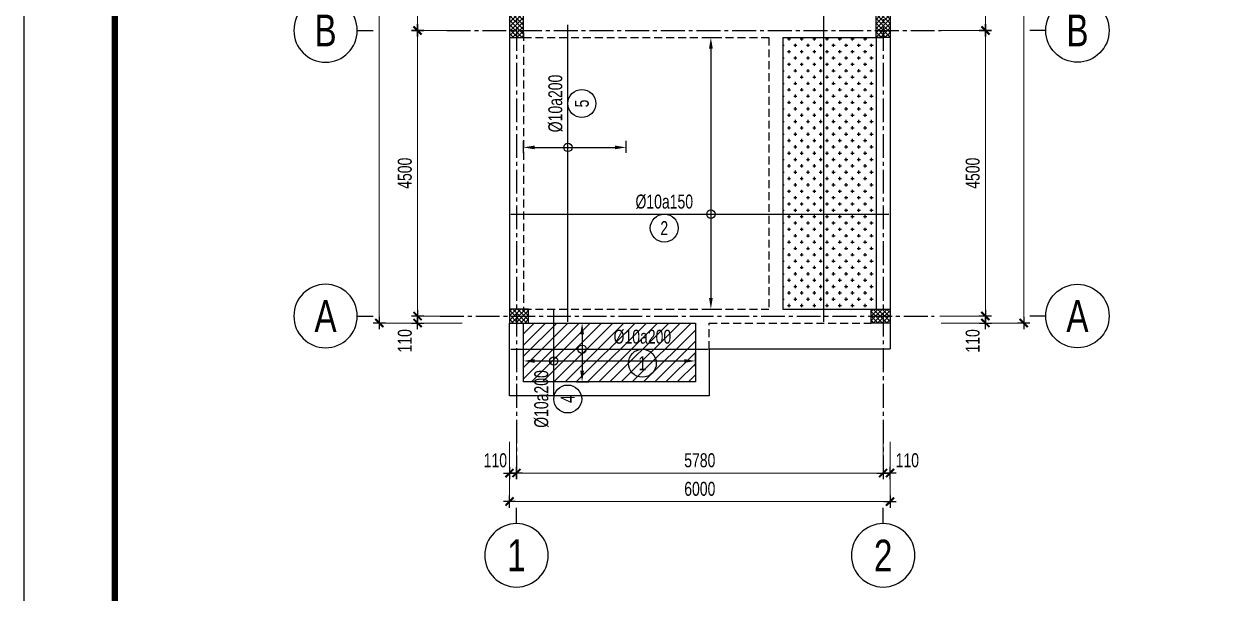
# Model space of a CAD drawing. Header units: inches. Extents: x -3538 to 66114, y -2541134 to 4288.
# Drawn here: x -3538 to 15275, y -82832 to -73862 of the extents above; entities that cross this region are included whole.
import ezdxf
from ezdxf.enums import TextEntityAlignment as Align

# ---------------------------------------------------------------- set-up
doc = ezdxf.new("R2010")
doc.units = ezdxf.units.IN
doc.header["$MEASUREMENT"] = 0
for name, pattern in [('HIDDEN', [0.375, 0.25, -0.125]), ('Xref Grid (A1)$0$CENTER2', [1.125, 0.75, -0.125, 0.125, -0.125]), ('Xref Structure Plan 2 (A1)$0$HIDDEN', [0.375, 0.25, -0.125])]:
    doc.linetypes.add(name, pattern=pattern)
doc.layers.get('DEFPOINTS').update_dxf_attribs({"color": 87})
for name, color, linetype in [('KCS_CHI', 8, 'Continuous'), ('KCS_DIM', 8, 'Continuous'), ('KCS_SOTHEP_CIRCLE', 1, 'Continuous'), ('KCS_SOTHEP_TEXT', 2, 'Continuous'), ('KCS_STEEL_BOTTOM', 4, 'Continuous'), ('KCS_STEEL_TOP', 4, 'HIDDEN'), ('KCS_TEXT', 7, 'Continuous'), ('Xref Column Plan 1 (A1)$0$$0$09.COLUMN', 4, 'Continuous'), ('Xref Column Plan 1 (A1)$0$10.HATCH', 9, 'Continuous'), ('Xref Grid (A1)$0$01.AXIS', 160, 'Xref Grid (A1)$0$CENTER2'), ('Xref Grid (A1)$0$02.DIM', 8, 'Continuous'), ('Xref Structure Plan 2 (A1)$0$03.BORDER', 3, 'Continuous'), ('Xref Structure Plan 2 (A1)$0$04.HIDDEN', 8, 'Xref Structure Plan 2 (A1)$0$HIDDEN'), ('Xref Structure Plan 2 (A1)$0$10.HATCH', 9, 'Continuous')]:
    doc.layers.add(name, color=color, linetype=linetype)
for name, color, linetype, lineweight in [('KHUNGTEN', 7, 'Continuous', 20), ('Xref Column Plan 1 (A1)$0$KHUNGTEN', 7, 'Continuous', 20), ('Xref khung ten  A3 TKCS$0$A-DIM', 247, 'Continuous', 15), ('Xref khung ten  A3 TKCS$0$A-KY HIEU', 34, 'Continuous', 20), ('Xref Structure Plan 2 (A1)$0$KHUNGTEN', 7, 'Continuous', 20)]:
    doc.layers.add(name, color=color, linetype=linetype, lineweight=lineweight)
doc.styles.add('KCS_SMTEXT', font='3t-unicode.shx', dxfattribs={"width": 0.7})
doc.styles.add('Xref Grid (A1)$0$BIGTEXT', font='arial.ttf', dxfattribs={"width": 0.8})
doc.styles.add('Xref Grid (A1)$0$SMTEXT', font='3t-unicode.shx', dxfattribs={"width": 0.75})
doc.dimstyles.new('KCS_DIM88_LE', dxfattribs={"dimscale": 88, "dimtxt": 0.001, "dimasz": 2, "dimexe": 1.2, "dimexo": 0, "dimgap": 1, "dimtad": 1, "dimdec": 0, "dimzin": 0, "dimdsep": 46, "dimtxsty": 'KCS_SMTEXT', "dimcen": 0, "dimdle": 1, "dimclrd": 256, "dimclre": 256, "dimclrt": 2, "dimadec": 0, "dimazin": 0, "dimtfac": 1, "dimtdec": 0, "dimtix": 1, "dimtmove": 2, "dimatfit": 3, "dimfxl": 1, "dimtolj": 1, "dimtzin": 0, "dimarcsym": 0})
doc.dimstyles.new('Xref Grid (A1)$0$X1', dxfattribs={"dimtxt": 220, "dimasz": 0.8, "dimexe": 0, "dimexo": 0, "dimgap": 90, "dimtad": 1, "dimdec": 0, "dimzin": 13, "dimdsep": 46, "dimtxsty": 'Xref Grid (A1)$0$SMTEXT', "dimblk1": 'Xref Grid (A1)$0$CHEO', "dimblk2": 'Xref Grid (A1)$0$CHEO', "dimsah": 1, "dimcen": 0, "dimclrd": 256, "dimclre": 256, "dimclrt": 2, "dimadec": 0, "dimazin": 0, "dimtfac": 1, "dimtdec": 0, "dimtix": 1, "dimtmove": 2, "dimatfit": 3, "dimldrblk": 'Xref Grid (A1)$0$CHEO', "dimfxl": 1, "dimtolj": 1, "dimtzin": 13, "dimarcsym": 0})

# ---------------------------------------------------------------- blocks, each defined once
blk = doc.blocks.new('Xref khung ten  A3 TKCS')
at = {"layer": 'DEFPOINTS', "color": 125}
blk.add_lwpolyline([(-57730.37, -13938.76), (-57310.37, -13938.76), (-57310.37, -13641.76), (-57730.37, -13641.76)], close=True, dxfattribs=at)
at = {"layer": 'Xref khung ten  A3 TKCS$0$A-DIM'}
blk.add_line((-57730.37, -13938.76), (-57730.37, -14159.42), dxfattribs=at)
at = {"layer": 'Xref khung ten  A3 TKCS$0$A-KY HIEU', "color": 0, "const_width": 1.02}
blk.add_lwpolyline([(-57716.02, -13933.85), (-57716.02, -13646.66), (-57315.38, -13646.66), (-57315.38, -13933.85)], close=True, dxfattribs=at)
blk = doc.blocks.new('Xref Grid (A1)$0$CHEO')
at = {"layer": 'Xref Grid (A1)$0$02.DIM'}
for points in [[(-121, 0), (121, 0)], [(0, 121), (0, -121)]]:
    blk.add_lwpolyline(points, dxfattribs=at)
at = {"layer": 'Xref Grid (A1)$0$02.DIM', "const_width": 40}
blk.add_lwpolyline([(80, 80), (-80, -81)], dxfattribs=at)
blk = doc.blocks.new('*D132')
at = {"layer": 'DEFPOINTS', "color": 0, "transparency": 16777216}
for p in [(-1560, 9270), (-859, 9270), (-859, 4500)]:
    blk.add_point(p, dxfattribs=at)
at = {"layer": 'Xref Grid (A1)$0$02.DIM', "lineweight": -2, "transparency": 16777216}
for p, q in [((-859, 9270), (-1560, 9270)), ((-1560, 4501), (-1560, 9269)), ((-859, 4500), (-1560, 4500))]:
    blk.add_line(p, q, dxfattribs=at)
at = {"layer": 'Xref Grid (A1)$0$02.DIM', "lineweight": -2, "transparency": 16777216, "xscale": 0.8, "yscale": 0.8, "zscale": 0.8}
for p, rotation in [((-1560, 9270), 90), ((-1560, 4500), 270)]:
    blk.add_blockref('Xref Grid (A1)$0$CHEO', p, dxfattribs=dict(at, rotation=rotation))
at = {"layer": 'Xref Grid (A1)$0$02.DIM', "color": 2, "transparency": 16777216, "insert": (-1760, 6885), "char_height": 220, "attachment_point": 5, "rotation": 90, "style": 'Xref Grid (A1)$0$SMTEXT'}
blk.add_mtext('\\A1;4770', dxfattribs=at)
blk = doc.blocks.new('*D134')
at = {"layer": 'DEFPOINTS', "color": 0, "transparency": 16777216}
for p in [(0, -1983), (5780, -1980), (5780, -2474)]:
    blk.add_point(p, dxfattribs=at)
at = {"layer": 'Xref Grid (A1)$0$02.DIM', "lineweight": -2, "transparency": 16777216}
for p, q in [((0, -1983), (0, -2474)), ((5780, -1980), (5780, -2474)), ((1, -2474), (5779, -2474))]:
    blk.add_line(p, q, dxfattribs=at)
at = {"layer": 'Xref Grid (A1)$0$02.DIM', "lineweight": -2, "transparency": 16777216, "xscale": 0.8, "yscale": 0.8, "zscale": 0.8, "rotation": 180}
blk.add_blockref('Xref Grid (A1)$0$CHEO', (0, -2474), dxfattribs=at)
at = {"layer": 'Xref Grid (A1)$0$02.DIM', "lineweight": -2, "transparency": 16777216, "xscale": 0.8, "yscale": 0.8, "zscale": 0.8}
blk.add_blockref('Xref Grid (A1)$0$CHEO', (5780, -2474), dxfattribs=at)
at = {"layer": 'Xref Grid (A1)$0$02.DIM', "color": 2, "transparency": 16777216, "insert": (2890, -2274), "char_height": 220, "attachment_point": 5, "style": 'Xref Grid (A1)$0$SMTEXT'}
blk.add_mtext('\\A1;5780', dxfattribs=at)
blk = doc.blocks.new('*D135')
at = {"layer": 'DEFPOINTS', "color": 0, "transparency": 16777216}
for p in [(-2163, 14890), (-859, 14890), (-859, -110)]:
    blk.add_point(p, dxfattribs=at)
at = {"layer": 'Xref Grid (A1)$0$02.DIM', "lineweight": -2, "transparency": 16777216}
for p, q in [((-859, 14890), (-2163, 14890)), ((-2163, -110), (-2163, 14889)), ((-859, -110), (-2163, -110))]:
    blk.add_line(p, q, dxfattribs=at)
at = {"layer": 'Xref Grid (A1)$0$02.DIM', "lineweight": -2, "transparency": 16777216, "xscale": 0.8, "yscale": 0.8, "zscale": 0.8}
for p, rotation in [((-2163, 14890), 90), ((-2163, -110), 270)]:
    blk.add_blockref('Xref Grid (A1)$0$CHEO', p, dxfattribs=dict(at, rotation=rotation))
at = {"layer": 'Xref Grid (A1)$0$02.DIM', "color": 2, "transparency": 16777216, "insert": (-2363, 7390), "char_height": 220, "attachment_point": 5, "rotation": 90, "style": 'Xref Grid (A1)$0$SMTEXT'}
blk.add_mtext('\\A1;15000', dxfattribs=at)
blk = doc.blocks.new('*D136')
at = {"layer": 'DEFPOINTS', "color": 0, "transparency": 16777216}
for p in [(-110, -1983), (0, -1983), (-110, -2474)]:
    blk.add_point(p, dxfattribs=at)
at = {"layer": 'Xref Grid (A1)$0$02.DIM', "lineweight": -2, "transparency": 16777216}
for p, q in [((-110, -1983), (-110, -2474)), ((0, -1983), (0, -2474)), ((-111, -2474), (-112, -2474)), ((0, -2474), (-110, -2474)), ((1, -2474), (2, -2474))]:
    blk.add_line(p, q, dxfattribs=at)
at = {"layer": 'Xref Grid (A1)$0$02.DIM', "lineweight": -2, "transparency": 16777216, "xscale": 0.8, "yscale": 0.8, "zscale": 0.8}
blk.add_blockref('Xref Grid (A1)$0$CHEO', (-110, -2474), dxfattribs=at)
at = {"layer": 'Xref Grid (A1)$0$02.DIM', "lineweight": -2, "transparency": 16777216, "xscale": 0.8, "yscale": 0.8, "zscale": 0.8, "rotation": 180}
blk.add_blockref('Xref Grid (A1)$0$CHEO', (0, -2474), dxfattribs=at)
at = {"layer": 'Xref Grid (A1)$0$02.DIM', "color": 2, "transparency": 16777216, "insert": (-333, -2274), "char_height": 220, "attachment_point": 5, "style": 'Xref Grid (A1)$0$SMTEXT'}
blk.add_mtext('\\A1;110', dxfattribs=at)
blk = doc.blocks.new('*D137')
at = {"layer": 'DEFPOINTS', "color": 0, "transparency": 16777216}
for p in [(5780, -1983), (5890, -1983), (5890, -2474)]:
    blk.add_point(p, dxfattribs=at)
at = {"layer": 'Xref Grid (A1)$0$02.DIM', "lineweight": -2, "transparency": 16777216}
for p, q in [((5780, -1983), (5780, -2474)), ((5890, -1983), (5890, -2474)), ((5779, -2474), (5778, -2474)), ((5780, -2474), (5890, -2474)), ((5891, -2474), (5892, -2474))]:
    blk.add_line(p, q, dxfattribs=at)
at = {"layer": 'Xref Grid (A1)$0$02.DIM', "lineweight": -2, "transparency": 16777216, "xscale": 0.8, "yscale": 0.8, "zscale": 0.8}
blk.add_blockref('Xref Grid (A1)$0$CHEO', (5780, -2474), dxfattribs=at)
at = {"layer": 'Xref Grid (A1)$0$02.DIM', "lineweight": -2, "transparency": 16777216, "xscale": 0.8, "yscale": 0.8, "zscale": 0.8, "rotation": 180}
blk.add_blockref('Xref Grid (A1)$0$CHEO', (5890, -2474), dxfattribs=at)
at = {"layer": 'Xref Grid (A1)$0$02.DIM', "color": 2, "transparency": 16777216, "insert": (6162, -2274), "char_height": 220, "attachment_point": 5, "style": 'Xref Grid (A1)$0$SMTEXT'}
blk.add_mtext('\\A1;110', dxfattribs=at)
blk = doc.blocks.new('*D138')
at = {"layer": 'DEFPOINTS', "color": 0, "transparency": 16777216}
for p in [(-110, -1983), (5890, -1983), (5890, -2924)]:
    blk.add_point(p, dxfattribs=at)
at = {"layer": 'Xref Grid (A1)$0$02.DIM', "lineweight": -2, "transparency": 16777216}
for p, q in [((-110, -1983), (-110, -2924)), ((5890, -1983), (5890, -2924)), ((-109, -2924), (5889, -2924))]:
    blk.add_line(p, q, dxfattribs=at)
at = {"layer": 'Xref Grid (A1)$0$02.DIM', "lineweight": -2, "transparency": 16777216, "xscale": 0.8, "yscale": 0.8, "zscale": 0.8, "rotation": 180}
blk.add_blockref('Xref Grid (A1)$0$CHEO', (-110, -2924), dxfattribs=at)
at = {"layer": 'Xref Grid (A1)$0$02.DIM', "lineweight": -2, "transparency": 16777216, "xscale": 0.8, "yscale": 0.8, "zscale": 0.8}
blk.add_blockref('Xref Grid (A1)$0$CHEO', (5890, -2924), dxfattribs=at)
at = {"layer": 'Xref Grid (A1)$0$02.DIM', "color": 2, "transparency": 16777216, "insert": (2890, -2724), "char_height": 220, "attachment_point": 5, "style": 'Xref Grid (A1)$0$SMTEXT'}
blk.add_mtext('\\A1;6000', dxfattribs=at)
blk = doc.blocks.new('Xref Grid (A1)$0$_Axis name')
at = {"layer": 'Xref Grid (A1)$0$02.DIM'}
blk.add_line((0, 2.5), (0, 0), dxfattribs=at)
blk.add_circle((0, 7.5), 5, dxfattribs=at)
at = {"layer": 'Xref Grid (A1)$0$02.DIM', "style": 'Xref Grid (A1)$0$BIGTEXT', "width": 0.75}
blk.add_attdef('.', text='', height=5, dxfattribs=at).set_placement((0, 7.5), align=Align.MIDDLE)
blk = doc.blocks.new('*D140')
at = {"layer": 'DEFPOINTS', "color": 0, "transparency": 16777216}
for p in [(6693, 4500), (6673, 0), (7393, 0)]:
    blk.add_point(p, dxfattribs=at)
at = {"layer": 'Xref Grid (A1)$0$02.DIM', "lineweight": -2, "transparency": 16777216}
for p, q in [((6693, 4500), (7393, 4500)), ((7393, 4499), (7393, 1)), ((6673, 0), (7393, 0))]:
    blk.add_line(p, q, dxfattribs=at)
at = {"layer": 'Xref Grid (A1)$0$02.DIM', "lineweight": -2, "transparency": 16777216, "xscale": 0.8, "yscale": 0.8, "zscale": 0.8}
for p, rotation in [((7393, 4500), 90), ((7393, 0), 270)]:
    blk.add_blockref('Xref Grid (A1)$0$CHEO', p, dxfattribs=dict(at, rotation=rotation))
at = {"layer": 'Xref Grid (A1)$0$02.DIM', "color": 2, "transparency": 16777216, "insert": (7193, 2250), "char_height": 220, "attachment_point": 5, "rotation": 90, "style": 'Xref Grid (A1)$0$SMTEXT'}
blk.add_mtext('\\A1;4500', dxfattribs=at)
blk = doc.blocks.new('*D141')
at = {"layer": 'DEFPOINTS', "color": 0, "transparency": 16777216}
for p in [(6693, 9270), (7393, 9270), (6693, 4500)]:
    blk.add_point(p, dxfattribs=at)
at = {"layer": 'Xref Grid (A1)$0$02.DIM', "lineweight": -2, "transparency": 16777216}
for p, q in [((6693, 9270), (7393, 9270)), ((7393, 4501), (7393, 9269)), ((6693, 4500), (7393, 4500))]:
    blk.add_line(p, q, dxfattribs=at)
at = {"layer": 'Xref Grid (A1)$0$02.DIM', "lineweight": -2, "transparency": 16777216, "xscale": 0.8, "yscale": 0.8, "zscale": 0.8}
for p, rotation in [((7393, 9270), 90), ((7393, 4500), 270)]:
    blk.add_blockref('Xref Grid (A1)$0$CHEO', p, dxfattribs=dict(at, rotation=rotation))
at = {"layer": 'Xref Grid (A1)$0$02.DIM', "color": 2, "transparency": 16777216, "insert": (7193, 6885), "char_height": 220, "attachment_point": 5, "rotation": 90, "style": 'Xref Grid (A1)$0$SMTEXT'}
blk.add_mtext('\\A1;4770', dxfattribs=at)
blk = doc.blocks.new('*D143')
at = {"layer": 'DEFPOINTS', "color": 0, "transparency": 16777216}
for p in [(6773, 14890), (7997, 14890), (6693, -110)]:
    blk.add_point(p, dxfattribs=at)
at = {"layer": 'Xref Grid (A1)$0$02.DIM', "lineweight": -2, "transparency": 16777216}
for p, q in [((6773, 14890), (7997, 14890)), ((7997, -109), (7997, 14889)), ((6693, -110), (7997, -110))]:
    blk.add_line(p, q, dxfattribs=at)
at = {"layer": 'Xref Grid (A1)$0$02.DIM', "lineweight": -2, "transparency": 16777216, "xscale": 0.8, "yscale": 0.8, "zscale": 0.8}
for p, rotation in [((7997, 14890), 90), ((7997, -110), 270)]:
    blk.add_blockref('Xref Grid (A1)$0$CHEO', p, dxfattribs=dict(at, rotation=rotation))
at = {"layer": 'Xref Grid (A1)$0$02.DIM', "color": 2, "transparency": 16777216, "insert": (7797, 7390), "char_height": 220, "attachment_point": 5, "rotation": 90, "style": 'Xref Grid (A1)$0$SMTEXT'}
blk.add_mtext('\\A1;15000', dxfattribs=at)
blk = doc.blocks.new('*D149')
at = {"layer": 'DEFPOINTS', "color": 0, "transparency": 16777216}
for p in [(-1560, 0), (-859, 0), (-859, -110)]:
    blk.add_point(p, dxfattribs=at)
at = {"layer": 'Xref Grid (A1)$0$02.DIM', "lineweight": -2, "transparency": 16777216}
for p, q in [((-1560, 1), (-1560, 2)), ((-859, 0), (-1560, 0)), ((-1560, -110), (-1560, 0)), ((-859, -110), (-1560, -110)), ((-1560, -111), (-1560, -112))]:
    blk.add_line(p, q, dxfattribs=at)
at = {"layer": 'Xref Grid (A1)$0$02.DIM', "lineweight": -2, "transparency": 16777216, "xscale": 0.8, "yscale": 0.8, "zscale": 0.8}
for p, rotation in [((-1560, 0), 270), ((-1560, -110), 90)]:
    blk.add_blockref('Xref Grid (A1)$0$CHEO', p, dxfattribs=dict(at, rotation=rotation))
at = {"layer": 'Xref Grid (A1)$0$02.DIM', "color": 2, "transparency": 16777216, "insert": (-1760, -391), "char_height": 220, "attachment_point": 5, "rotation": 90, "style": 'Xref Grid (A1)$0$SMTEXT'}
blk.add_mtext('\\A1;110', dxfattribs=at)
blk = doc.blocks.new('*D150')
at = {"layer": 'DEFPOINTS', "color": 0, "transparency": 16777216}
for p in [(6693, 0), (6693, -110), (7393, 0)]:
    blk.add_point(p, dxfattribs=at)
at = {"layer": 'Xref Grid (A1)$0$02.DIM', "lineweight": -2, "transparency": 16777216}
for p, q in [((7393, 1), (7393, 2)), ((6693, 0), (7393, 0)), ((6693, -110), (7393, -110)), ((7393, -110), (7393, 0)), ((7393, -111), (7393, -112))]:
    blk.add_line(p, q, dxfattribs=at)
at = {"layer": 'Xref Grid (A1)$0$02.DIM', "lineweight": -2, "transparency": 16777216, "xscale": 0.8, "yscale": 0.8, "zscale": 0.8}
for p, rotation in [((7393, 0), 270), ((7393, -110), 90)]:
    blk.add_blockref('Xref Grid (A1)$0$CHEO', p, dxfattribs=dict(at, rotation=rotation))
at = {"layer": 'Xref Grid (A1)$0$02.DIM', "color": 2, "transparency": 16777216, "insert": (7193, -392), "char_height": 220, "attachment_point": 5, "rotation": 90, "style": 'Xref Grid (A1)$0$SMTEXT'}
blk.add_mtext('\\A1;110', dxfattribs=at)
blk = doc.blocks.new('*D151')
at = {"layer": 'DEFPOINTS', "color": 0, "transparency": 16777216}
for p in [(-859, 4500), (-1560, 0), (-859, 0)]:
    blk.add_point(p, dxfattribs=at)
at = {"layer": 'Xref Grid (A1)$0$02.DIM', "lineweight": -2, "transparency": 16777216}
for p, q in [((-859, 4500), (-1560, 4500)), ((-1560, 4499), (-1560, 1)), ((-859, 0), (-1560, 0))]:
    blk.add_line(p, q, dxfattribs=at)
at = {"layer": 'Xref Grid (A1)$0$02.DIM', "lineweight": -2, "transparency": 16777216, "xscale": 0.8, "yscale": 0.8, "zscale": 0.8}
for p, rotation in [((-1560, 4500), 90), ((-1560, 0), 270)]:
    blk.add_blockref('Xref Grid (A1)$0$CHEO', p, dxfattribs=dict(at, rotation=rotation))
at = {"layer": 'Xref Grid (A1)$0$02.DIM', "color": 2, "transparency": 16777216, "insert": (-1760, 2250), "char_height": 220, "attachment_point": 5, "rotation": 90, "style": 'Xref Grid (A1)$0$SMTEXT'}
blk.add_mtext('\\A1;4500', dxfattribs=at)
blk = doc.blocks.new('*D181')
at = {"layer": 'DEFPOINTS', "color": 0, "transparency": 16777216}
for p in [(7205, -74076), (7205, -78356), (7293, -78356)]:
    blk.add_point(p, dxfattribs=at)
at = {"layer": 'KCS_DIM', "lineweight": -2, "transparency": 16777216}
for p, q in [((7205, -74076), (7399, -74076)), ((7293, -74252), (7293, -78180)), ((7205, -78356), (7399, -78356))]:
    blk.add_line(p, q, dxfattribs=at)
at = {"layer": 'KCS_DIM', "transparency": 16777216}
for points in [[(7264, -74252), (7323, -74252), (7293, -74076)], [(7264, -78180), (7323, -78180), (7293, -78356)]]:
    blk.add_solid(points, dxfattribs=at)
at = {"layer": 'KCS_DIM', "color": 2, "transparency": 16777216, "insert": (7205, -76216), "char_height": 0.088, "attachment_point": 5, "rotation": 90, "style": 'KCS_SMTEXT'}
blk.add_mtext('\\A1;4280', dxfattribs=at)
blk = doc.blocks.new('*D182')
at = {"layer": 'DEFPOINTS', "color": 0, "transparency": 16777216}
for p in [(5175, -78576), (5175, -79505), (5263, -79505)]:
    blk.add_point(p, dxfattribs=at)
at = {"layer": 'KCS_DIM', "lineweight": -2, "transparency": 16777216}
for p, q in [((5175, -78576), (5369, -78576)), ((5263, -78752), (5263, -79329)), ((5175, -79505), (5369, -79505))]:
    blk.add_line(p, q, dxfattribs=at)
at = {"layer": 'KCS_DIM', "transparency": 16777216}
for points in [[(5234, -78752), (5293, -78752), (5263, -78576)], [(5234, -79329), (5293, -79329), (5263, -79505)]]:
    blk.add_solid(points, dxfattribs=at)
at = {"layer": 'KCS_DIM', "color": 2, "transparency": 16777216, "insert": (5175, -79041), "char_height": 0.088, "attachment_point": 5, "rotation": 90, "style": 'KCS_SMTEXT'}
blk.add_mtext('\\A1;930', dxfattribs=at)
blk = doc.blocks.new('*D184')
at = {"layer": 'DEFPOINTS', "color": 0, "transparency": 16777216}
for p in [(5959, -75809), (4339, -75897), (5959, -75897)]:
    blk.add_point(p, dxfattribs=at)
at = {"layer": 'KCS_DIM', "lineweight": -2, "transparency": 16777216}
for p, q in [((4339, -75897), (4339, -75703)), ((4515, -75809), (5783, -75809)), ((5959, -75897), (5959, -75703))]:
    blk.add_line(p, q, dxfattribs=at)
at = {"layer": 'KCS_DIM', "transparency": 16777216}
for points in [[(4515, -75780), (4515, -75838), (4339, -75809)], [(5783, -75780), (5783, -75838), (5959, -75809)]]:
    blk.add_solid(points, dxfattribs=at)
at = {"layer": 'KCS_DIM', "color": 2, "transparency": 16777216, "insert": (5149, -75721), "char_height": 0.088, "attachment_point": 5, "style": 'KCS_SMTEXT'}
blk.add_mtext('\\A1;1620', dxfattribs=at)
blk = doc.blocks.new('*D185')
at = {"layer": 'DEFPOINTS', "color": 0, "transparency": 16777216}
for p in [(7049, -79174), (4339, -79262), (7049, -79262)]:
    blk.add_point(p, dxfattribs=at)
at = {"layer": 'KCS_DIM', "lineweight": -2, "transparency": 16777216}
for p, q in [((4339, -79262), (4339, -79069)), ((4515, -79174), (6873, -79174)), ((7049, -79262), (7049, -79069))]:
    blk.add_line(p, q, dxfattribs=at)
at = {"layer": 'KCS_DIM', "transparency": 16777216}
for points in [[(4515, -79145), (4515, -79204), (4339, -79174)], [(6873, -79145), (6873, -79204), (7049, -79174)]]:
    blk.add_solid(points, dxfattribs=at)
at = {"layer": 'KCS_DIM', "color": 2, "transparency": 16777216, "insert": (5694, -79086), "char_height": 0.088, "attachment_point": 5, "style": 'KCS_SMTEXT'}
blk.add_mtext('\\A1;2710', dxfattribs=at)
blk = doc.blocks.new('Xref Grid (A1)')
at = {"layer": 'Xref Grid (A1)$0$01.AXIS', "ltscale": 500}
for p, q in [((0, 15804.1), (0, -2571.1)), ((5780, 15804.1), (5780, -2571.1)), ((-1098, 4500), (6692.6, 4500)), ((-1204.7, 0), (6586, 0))]:
    blk.add_line(p, q, dxfattribs=at)
ref = blk.add_blockref('Xref Grid (A1)$0$_Axis name', (-2260.2, 4500), dxfattribs=dict(xscale=-100.0000000000006, yscale=100.0000000000006, zscale=100, rotation=90))
ref.add_attrib('.', 'B', dxfattribs={"layer": 'Xref Grid (A1)$0$02.DIM', "height": 500, "style": 'Xref Grid (A1)$0$BIGTEXT', "width": 0.75}).set_placement((-3010.2, 4500), align=Align.MIDDLE)
ref = blk.add_blockref('Xref Grid (A1)$0$_Axis name', (8093.6, 4500), dxfattribs=dict(xscale=100, yscale=100, zscale=100, rotation=270))
ref.add_attrib('.', 'B', dxfattribs={"layer": 'Xref Grid (A1)$0$02.DIM', "height": 500, "style": 'Xref Grid (A1)$0$BIGTEXT', "width": 0.75}).set_placement((8843.6, 4500), align=Align.MIDDLE)
ref = blk.add_blockref('Xref Grid (A1)$0$_Axis name', (-2260.2, 0), dxfattribs=dict(xscale=-100.0000000000006, yscale=100.0000000000006, zscale=100, rotation=90))
ref.add_attrib('.', 'A', dxfattribs={"layer": 'Xref Grid (A1)$0$02.DIM', "height": 500, "style": 'Xref Grid (A1)$0$BIGTEXT', "width": 0.75}).set_placement((-3010.2, 0), align=Align.MIDDLE)
ref = blk.add_blockref('Xref Grid (A1)$0$_Axis name', (8093.6, 0), dxfattribs=dict(xscale=100, yscale=100, zscale=100, rotation=270))
ref.add_attrib('.', 'A', dxfattribs={"layer": 'Xref Grid (A1)$0$02.DIM', "height": 500, "style": 'Xref Grid (A1)$0$BIGTEXT', "width": 0.75}).set_placement((8843.6, 0), align=Align.MIDDLE)
ref = blk.add_blockref('Xref Grid (A1)$0$_Axis name', (0, -3020.9), dxfattribs=dict(xscale=-100, yscale=100, zscale=100, rotation=180))
ref.add_attrib('.', '1', dxfattribs={"layer": 'Xref Grid (A1)$0$02.DIM', "height": 500, "style": 'Xref Grid (A1)$0$BIGTEXT', "width": 0.75}).set_placement((0, -3770.9), align=Align.MIDDLE)
ref = blk.add_blockref('Xref Grid (A1)$0$_Axis name', (5780, -3020.9), dxfattribs=dict(xscale=-100, yscale=100, zscale=100, rotation=180))
ref.add_attrib('.', '2', dxfattribs={"layer": 'Xref Grid (A1)$0$02.DIM', "height": 500, "style": 'Xref Grid (A1)$0$BIGTEXT', "width": 0.75}).set_placement((5780, -3770.9), align=Align.MIDDLE)
at = {"layer": 'Xref Grid (A1)$0$02.DIM'}
for base, p1, p2, angle, picture, middle in [((-2163.4132, 14890), (-859.1619, -110.4772), (-859.1619, 14890), 90, '*D135', (-2363.4132, 7389.7614)), ((7996.9, 14890), (6692.6, -110), (6772.6, 14890), 90, '*D143', (7796.9, 7390)), ((-1559.7, 9270), (-859.2, 4500), (-859.2, 9270), 270, '*D132', (-1759.7, 6885)), ((7393.2, 9270), (6692.6, 4500), (6692.6, 9270), 270, '*D141', (7193.2, 6885)), ((-1559.7, 0), (-859.2, 4500), (-859.2, 0), 270, '*D151', (-1759.7, 2250)), ((7393.2, 0), (6692.6, 4500), (6672.6, 0), 270, '*D140', (7193.2, 2250))]:
    dim = blk.add_linear_dim(base=base, p1=p1, p2=p2, angle=angle, dimstyle='Xref Grid (A1)$0$X1', dxfattribs=at)
    dim.commit()
    dim.dimension.update_dxf_attribs({"geometry": picture, "text_midpoint": middle})
for base, p1, p2, picture, middle in [((-1559.7, 0), (-859.2, -110), (-859.2, 0), '*D149', (-1759.7, -391)), ((7393.2, 0), (6692.6, -110), (6692.6, 0), '*D150', (7193.2, -392.1))]:
    dim = blk.add_linear_dim(base=base, p1=p1, p2=p2, angle=270, dimstyle='Xref Grid (A1)$0$X1', dxfattribs=at)
    dim.commit()
    dim.dimension.update_dxf_attribs({"geometry": picture, "text_midpoint": middle, "dimtype": 128})
for base, p1, p2, picture, middle in [((-110, -2474.3), (0, -1983.4), (-110, -1983.4), '*D136', (-333.1, -2274.3)), ((5890, -2474.3), (5780, -1983.4), (5890, -1983.4), '*D137', (6162, -2274.3))]:
    dim = blk.add_linear_dim(base=base, p1=p1, p2=p2, dimstyle='Xref Grid (A1)$0$X1', dxfattribs=at)
    dim.commit()
    dim.dimension.update_dxf_attribs({"geometry": picture, "text_midpoint": middle, "dimtype": 128})
for base, p1, p2, picture, middle in [((5890, -2924.2), (-110, -1983.4), (5890, -1983.4), '*D138', (2890, -2724.2)), ((5780, -2474.3), (0, -1983.4), (5780, -1980.1), '*D134', (2890, -2274.3))]:
    dim = blk.add_linear_dim(base=base, p1=p1, p2=p2, dimstyle='Xref Grid (A1)$0$X1', dxfattribs=at)
    dim.commit()
    dim.dimension.update_dxf_attribs({"geometry": picture, "text_midpoint": middle})
blk = doc.blocks.new('Xref Column Plan 1 (A1)')
at = {"layer": 'Xref Column Plan 1 (A1)$0$10.HATCH'}
h = blk.add_hatch(dxfattribs=at)
h.set_pattern_fill('ANSI37', color=256, scale=400)
h.set_pattern_definition([(45, (4489.917, 11668.026), (-35.35534, 35.35534), []), (135, (4489.917, 11668.026), (-35.35534, -35.35534), [])])
h.paths.add_polyline_path([(-110, 4389), (110, 4389), (110, 4789), (-110, 4789)])
h = blk.add_hatch(dxfattribs=at)
h.set_pattern_fill('ANSI37', color=256, scale=400)
h.set_pattern_definition([(45, (4989.917, 11668.03), (-35.35534, 35.35534), []), (135, (4989.917, 11668.03), (-35.35534, -35.35534), [])])
h.paths.add_polyline_path([(5890, 4389), (5670, 4389), (5670, 4789), (5890, 4789)])
h = blk.add_hatch(dxfattribs=at)
h.set_pattern_fill('ANSI37', color=256, scale=400, angle=-90)
h.set_pattern_definition([(315, (7169.48, -4490.64), (35.35534, 35.35534), []), (45, (7169.48, -4490.64), (-35.35534, 35.35534), [])])
h.paths.add_polyline_path([(-110, 109), (-110, -111), (190, -111), (190, 109)])
h = blk.add_hatch(dxfattribs=at)
h.set_pattern_fill('ANSI37', color=256, scale=400, angle=90)
h.set_pattern_definition([(135, (-1387.75, -790.807), (-35.35534, -35.35534), []), (225, (-1387.75, -790.807), (35.35534, -35.35534), [])])
h.paths.add_polyline_path([(5891, 109), (5891, -111), (5591, -111), (5591, 109)])
at = {"layer": 'Xref Column Plan 1 (A1)$0$$0$09.COLUMN'}
for points in [[(-110, 4389), (110, 4389), (110, 4789), (-110, 4789)], [(5890, 4389), (5670, 4389), (5670, 4789), (5890, 4789)], [(-110, 109), (-110, -111), (190, -111), (190, 109)], [(5891, 109), (5891, -111), (5591, -111), (5591, 109)]]:
    blk.add_lwpolyline(points, close=True, dxfattribs=at)
at = {"layer": 'Xref Column Plan 1 (A1)$0$KHUNGTEN'}
blk.add_blockref('Xref Grid (A1)', (0, -1), dxfattribs=at)
blk = doc.blocks.new('Xref Structure Plan 2 (A1)')
at = {"layer": 'Xref Structure Plan 2 (A1)$0$10.HATCH', "true_color": 0x636466}
h = blk.add_hatch(dxfattribs=at)
h.set_pattern_fill('CROSS', color=251, scale=400)
h.paths.add_polyline_path([(5670, 4389), (4200, 4389), (4200, 109), (5670, 109), (5670, 188)])
h = blk.add_hatch(dxfattribs=at)
h.set_pattern_fill('ANSI31', color=251, scale=1000)
edge = h.paths.add_edge_path()
edge.add_line((-110, -111), (2820, -111))
edge.add_line((2820, -111), (2820, -1040))
edge.add_line((2820, -1040), (110, -1040))
edge.add_line((110, -1040), (110, -84))
at = {"layer": 'Xref Structure Plan 2 (A1)$0$03.BORDER'}
for p, q in [((-110, 4389), (-110, 109)), ((4200, 4389), (4200, 109)), ((4200, 4389), (5780, 4389)), ((5670, 4389), (5670, 109)), ((5890, 4389), (5890, -520, 0)), ((4200, 109), (5670, 109)), ((-110, -1260), (-110, -111)), ((110, -111), (2820, -111, 0)), ((110, -1040), (110, -111)), ((2820, -111, 0), (2820, -1040, 0)), ((3040, -520, 0), (3040, -1260, 0)), ((3040, -520, 0), (5890, -520, 0)), ((2820, -1040, 0), (110, -1040, 0)), ((3040, -1260, 0), (-110, -1260, 0))]:
    blk.add_line(p, q, dxfattribs=at)
at = {"layer": 'Xref Structure Plan 2 (A1)$0$04.HIDDEN', "ltscale": 500}
for p, q in [((110, 4459), (110, 109)), ((110, 4389), (3980, 4389)), ((3980, 4389), (3980, 109)), ((110, 109), (3980, 109)), ((3040, -111, 0), (5591, -111)), ((3040, -520, 0), (3040, -111, 0))]:
    blk.add_line(p, q, dxfattribs=at)
at = {"layer": 'Xref Structure Plan 2 (A1)$0$KHUNGTEN'}
blk.add_blockref('Xref Column Plan 1 (A1)', (0, 0), dxfattribs=at)

msp = doc.modelspace()

# ---------------------------------------------------------------- linework, layer by layer
at = {"layer": 'KCS_CHI'}
for centre in [(5038.7, -75809.1), (7293.4, -76860.7), (5263.3, -78989.5), (4816.8, -79174.3)]:
    msp.add_circle(centre, 66, dxfattribs=at)
at = {"layer": 'KCS_SOTHEP_CIRCLE'}
for centre in [(5258.7, -75117.1), (6558.5, -77080.7), (6213.1, -79209.5), (5036.8, -79773.5)]:
    msp.add_circle(centre, 220, dxfattribs=at)
at = {"layer": 'KCS_STEEL_BOTTOM'}
for points in [[(9076.6, -78555.8), (9076.6, -63595.8)], [(5038.7, -78555.8), (5038.7, -73875.8)], [(4138.7, -76860.7), (10098.7, -76860.7)], [(4816.8, -79705.5), (4816.8, -78375.8)], [(4138.7, -78989.5), (7248.6, -78989.5)]]:
    msp.add_lwpolyline(points, dxfattribs=at)

# ---------------------------------------------------------------- block references
at = {"layer": 'KCS_STEEL_TOP'}
msp.add_blockref('Xref Structure Plan 2 (A1)', (4228.7, -78465.1), dxfattribs=at)
at = {"layer": 'KHUNGTEN', "xscale": 100, "yscale": 100, "zscale": 100}
for p in [(5769499, 1339399.3), (5769499, 1304692.4)]:
    msp.add_blockref('Xref khung ten  A3 TKCS', p, dxfattribs=at)

# ---------------------------------------------------------------- texts
at = {"layer": 'KCS_SOTHEP_TEXT', "style": 'KCS_SMTEXT', "width": 0.75}
for s, p in [('5', (5258.7, -75117.1)), ('4', (5036.8, -79773.5))]:
    msp.add_text(s, height=220, rotation=90, dxfattribs=at).set_placement(p, align=Align.MIDDLE_CENTER)
for s, p in [('2', (6558.5, -77080.7)), ('1', (6213.1, -79209.5))]:
    msp.add_text(s, height=220, dxfattribs=at).set_placement(p, align=Align.MIDDLE_CENTER)
at = {"layer": 'KCS_TEXT', "style": 'KCS_SMTEXT', "width": 0.75}
for p in [(4950.7, -75117.1), (4728.8, -79773.5)]:
    msp.add_text('%%c10a200', height=220, rotation=90, dxfattribs=at).set_placement(p, align=Align.CENTER)
for s, p in [('%%c10a150', (6558.5, -76772.7)), ('%%c10a200', (6213.1, -78901.5))]:
    msp.add_text(s, height=220, dxfattribs=at).set_placement(p, align=Align.CENTER)

# ---------------------------------------------------------------- dimensions: what is measured, and where the dimension line sits
at = {"layer": 'KCS_DIM'}
for p1, p2, picture, middle in [((7205.4, -74075.8), (7205.4, -78355.8), '*D181', (7205.3, -76215.8)), ((4338.7, -75897.1), (5958.7, -75897.1), '*D184', (5148.7, -75721)), ((5175.3, -78575.8), (5175.3, -79505.5), '*D182', (5175.3, -79040.7)), ((4338.7, -79262.3), (7048.6, -79262.3), '*D185', (5693.7, -79086.2))]:
    dim = msp.add_aligned_dim(p1=p1, p2=p2, distance=88, dimstyle='KCS_DIM88_LE', dxfattribs=at)
    dim.commit()
    dim.dimension.update_dxf_attribs({"geometry": picture, "text_midpoint": middle})

doc.saveas('drawing.dxf')
